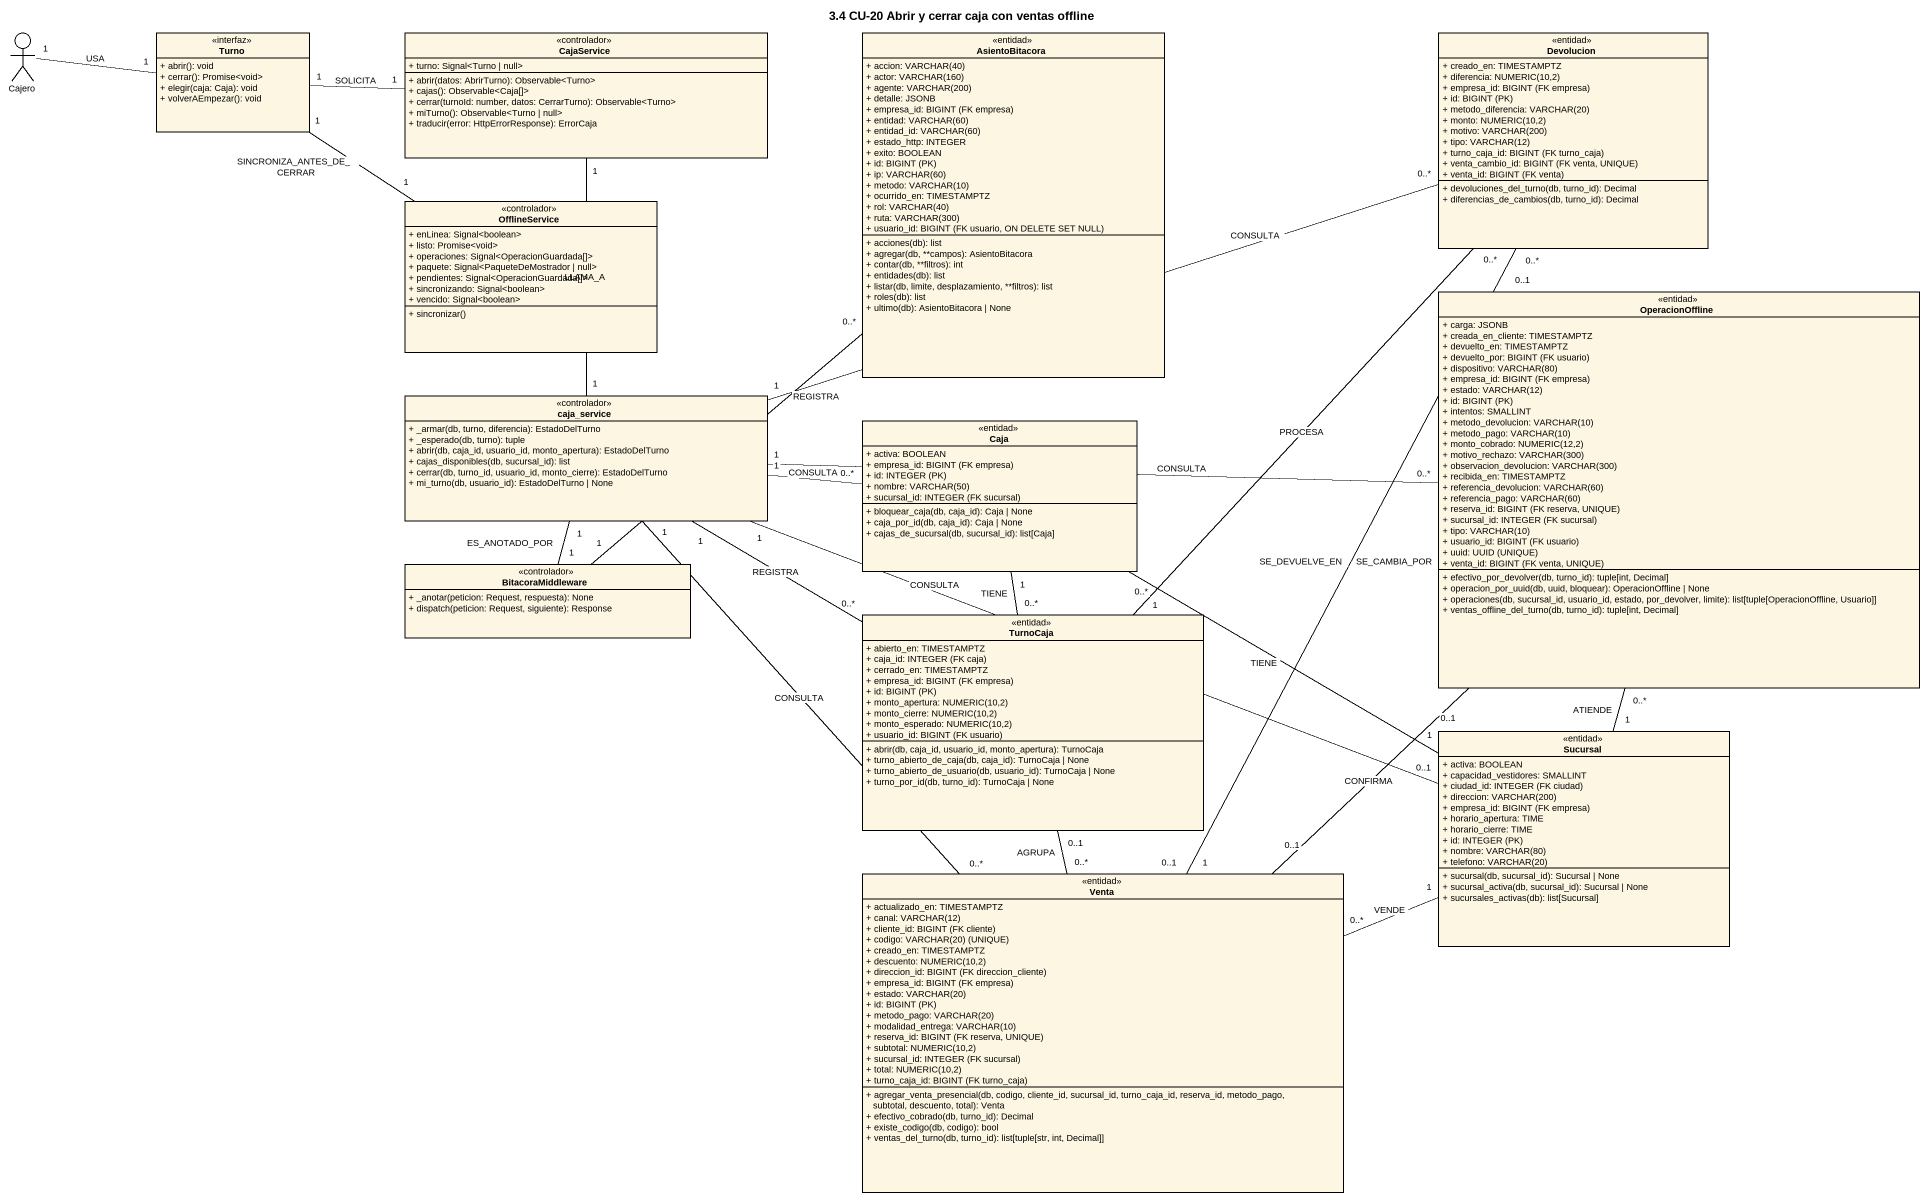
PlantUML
@startuml
title 3.4 CU-20 Abrir y cerrar caja con ventas offline
allowmixing
hide circle
hide empty members
skinparam classAttributeIconSize 0
actor Cajero
class Turno <<interfaz>> {
  + abrir(): void
  + cerrar(): Promise<void>
  + elegir(caja: Caja): void
  + volverAEmpezar(): void
}
class CajaService <<controlador>> {
  + turno: Signal<Turno | null>
  + abrir(datos: AbrirTurno): Observable<Turno>
  + cajas(): Observable<Caja[]>
  + cerrar(turnoId: number, datos: CerrarTurno): Observable<Turno>
  + miTurno(): Observable<Turno | null>
  + traducir(error: HttpErrorResponse): ErrorCaja
}
class AsientoBitacora <<entidad>> {
  {field} + accion: VARCHAR(40)
  {field} + actor: VARCHAR(160)
  {field} + agente: VARCHAR(200)
  + detalle: JSONB
  {field} + empresa_id: BIGINT (FK empresa)
  {field} + entidad: VARCHAR(60)
  {field} + entidad_id: VARCHAR(60)
  + estado_http: INTEGER
  + exito: BOOLEAN
  {field} + id: BIGINT (PK)
  {field} + ip: VARCHAR(60)
  {field} + metodo: VARCHAR(10)
  + ocurrido_en: TIMESTAMPTZ
  {field} + rol: VARCHAR(40)
  {field} + ruta: VARCHAR(300)
  {field} + usuario_id: BIGINT (FK usuario, ON DELETE SET NULL)
  + acciones(db): list
  + agregar(db, **campos): AsientoBitacora
  + contar(db, **filtros): int
  + entidades(db): list
  + listar(db, limite, desplazamiento, **filtros): list
  + roles(db): list
  + ultimo(db): AsientoBitacora | None
}
class Devolucion <<entidad>> {
  + creado_en: TIMESTAMPTZ
  {field} + diferencia: NUMERIC(10,2)
  {field} + empresa_id: BIGINT (FK empresa)
  {field} + id: BIGINT (PK)
  {field} + metodo_diferencia: VARCHAR(20)
  {field} + monto: NUMERIC(10,2)
  {field} + motivo: VARCHAR(200)
  {field} + tipo: VARCHAR(12)
  {field} + turno_caja_id: BIGINT (FK turno_caja)
  {field} + venta_cambio_id: BIGINT (FK venta, UNIQUE)
  {field} + venta_id: BIGINT (FK venta)
  + devoluciones_del_turno(db, turno_id): Decimal
  + diferencias_de_cambios(db, turno_id): Decimal
}
class OfflineService <<controlador>> {
  + enLinea: Signal<boolean>
  + listo: Promise<void>
  + operaciones: Signal<OperacionGuardada[]>
  + paquete: Signal<PaqueteDeMostrador | null>
  + pendientes: Signal<OperacionGuardada[]>
  + sincronizando: Signal<boolean>
  + vencido: Signal<boolean>
  + sincronizar()
}
class OperacionOffline <<entidad>> {
  + carga: JSONB
  + creada_en_cliente: TIMESTAMPTZ
  + devuelto_en: TIMESTAMPTZ
  {field} + devuelto_por: BIGINT (FK usuario)
  {field} + dispositivo: VARCHAR(80)
  {field} + empresa_id: BIGINT (FK empresa)
  {field} + estado: VARCHAR(12)
  {field} + id: BIGINT (PK)
  + intentos: SMALLINT
  {field} + metodo_devolucion: VARCHAR(10)
  {field} + metodo_pago: VARCHAR(10)
  {field} + monto_cobrado: NUMERIC(12,2)
  {field} + motivo_rechazo: VARCHAR(300)
  {field} + observacion_devolucion: VARCHAR(300)
  + recibida_en: TIMESTAMPTZ
  {field} + referencia_devolucion: VARCHAR(60)
  {field} + referencia_pago: VARCHAR(60)
  {field} + reserva_id: BIGINT (FK reserva, UNIQUE)
  {field} + sucursal_id: INTEGER (FK sucursal)
  {field} + tipo: VARCHAR(10)
  {field} + usuario_id: BIGINT (FK usuario)
  {field} + uuid: UUID (UNIQUE)
  {field} + venta_id: BIGINT (FK venta, UNIQUE)
  + efectivo_por_devolver(db, turno_id): tuple[int, Decimal]
  + operacion_por_uuid(db, uuid, bloquear): OperacionOffline | None
  + operaciones(db, sucursal_id, usuario_id, estado, por_devolver, limite): list[tuple[OperacionOffline, Usuario]]
  + ventas_offline_del_turno(db, turno_id): tuple[int, Decimal]
}
class caja_service <<controlador>> {
  + _armar(db, turno, diferencia): EstadoDelTurno
  + _esperado(db, turno): tuple
  + abrir(db, caja_id, usuario_id, monto_apertura): EstadoDelTurno
  + cajas_disponibles(db, sucursal_id): list
  + cerrar(db, turno_id, usuario_id, monto_cierre): EstadoDelTurno
  + mi_turno(db, usuario_id): EstadoDelTurno | None
}
class Caja <<entidad>> {
  + activa: BOOLEAN
  {field} + empresa_id: BIGINT (FK empresa)
  {field} + id: INTEGER (PK)
  {field} + nombre: VARCHAR(50)
  {field} + sucursal_id: INTEGER (FK sucursal)
  + bloquear_caja(db, caja_id): Caja | None
  + caja_por_id(db, caja_id): Caja | None
  + cajas_de_sucursal(db, sucursal_id): list[Caja]
}
class BitacoraMiddleware <<controlador>> {
  + _anotar(peticion: Request, respuesta): None
  + dispatch(peticion: Request, siguiente): Response
}
class TurnoCaja <<entidad>> {
  + abierto_en: TIMESTAMPTZ
  {field} + caja_id: INTEGER (FK caja)
  + cerrado_en: TIMESTAMPTZ
  {field} + empresa_id: BIGINT (FK empresa)
  {field} + id: BIGINT (PK)
  {field} + monto_apertura: NUMERIC(10,2)
  {field} + monto_cierre: NUMERIC(10,2)
  {field} + monto_esperado: NUMERIC(10,2)
  {field} + usuario_id: BIGINT (FK usuario)
  + abrir(db, caja_id, usuario_id, monto_apertura): TurnoCaja
  + turno_abierto_de_caja(db, caja_id): TurnoCaja | None
  + turno_abierto_de_usuario(db, usuario_id): TurnoCaja | None
  + turno_por_id(db, turno_id): TurnoCaja | None
}
class Sucursal <<entidad>> {
  + activa: BOOLEAN
  + capacidad_vestidores: SMALLINT
  {field} + ciudad_id: INTEGER (FK ciudad)
  {field} + direccion: VARCHAR(200)
  {field} + empresa_id: BIGINT (FK empresa)
  + horario_apertura: TIME
  + horario_cierre: TIME
  {field} + id: INTEGER (PK)
  {field} + nombre: VARCHAR(80)
  {field} + telefono: VARCHAR(20)
  + sucursal(db, sucursal_id): Sucursal | None
  + sucursal_activa(db, sucursal_id): Sucursal | None
  + sucursales_activas(db): list[Sucursal]
}
class Venta <<entidad>> {
  + actualizado_en: TIMESTAMPTZ
  {field} + canal: VARCHAR(12)
  {field} + cliente_id: BIGINT (FK cliente)
  {field} + codigo: VARCHAR(20) (UNIQUE)
  + creado_en: TIMESTAMPTZ
  {field} + descuento: NUMERIC(10,2)
  {field} + direccion_id: BIGINT (FK direccion_cliente)
  {field} + empresa_id: BIGINT (FK empresa)
  {field} + estado: VARCHAR(20)
  {field} + id: BIGINT (PK)
  {field} + metodo_pago: VARCHAR(20)
  {field} + modalidad_entrega: VARCHAR(10)
  {field} + reserva_id: BIGINT (FK reserva, UNIQUE)
  {field} + subtotal: NUMERIC(10,2)
  {field} + sucursal_id: INTEGER (FK sucursal)
  {field} + total: NUMERIC(10,2)
  {field} + turno_caja_id: BIGINT (FK turno_caja)
  + agregar_venta_presencial(db, codigo, cliente_id, sucursal_id, turno_caja_id, reserva_id, metodo_pago, subtotal, descuento, total): Venta
  + efectivo_cobrado(db, turno_id): Decimal
  + existe_codigo(db, codigo): bool
  + ventas_del_turno(db, turno_id): list[tuple[str, int, Decimal]]
}
Cajero "1" -right- "1" Turno : USA
Turno "1" -right- "1" CajaService : SOLICITA
Turno "1" -- "1" OfflineService : SINCRONIZA_ANTES_DE_CERRAR
CajaService "1" -- "1" caja_service : LLAMA_A
OperacionOffline "0..1" -- "0..1" Venta : CONFIRMA
caja_service "1" -right- "0..*" Devolucion : CONSULTA
caja_service "1" -right- "0..*" OperacionOffline : CONSULTA
caja_service "1" -right- "0..*" Caja : CONSULTA
caja_service "1" -- "1" BitacoraMiddleware : ES_ANOTADO_POR
caja_service "1" -right- "0..*" TurnoCaja : REGISTRA
caja_service "1" -right- "0..1" Sucursal : CONSULTA
caja_service "1" -- "0..*" Venta : CONSULTA
Caja "1" -- "0..*" TurnoCaja : TIENE
BitacoraMiddleware "1" -up- "0..*" AsientoBitacora : REGISTRA
TurnoCaja "1" -up- "0..*" Devolucion : PROCESA
TurnoCaja "0..1" -- "0..*" Venta : AGRUPA
Sucursal "1" -up- "0..*" OperacionOffline : ATIENDE
Sucursal "1" -left- "0..*" Caja : TIENE
Sucursal "1" -left- "0..*" Venta : VENDE
Venta "1" -up- "0..*" Devolucion : SE_DEVUELVE_EN
Venta "0..1" -up- "0..1" Devolucion : SE_CAMBIA_POR
@enduml
